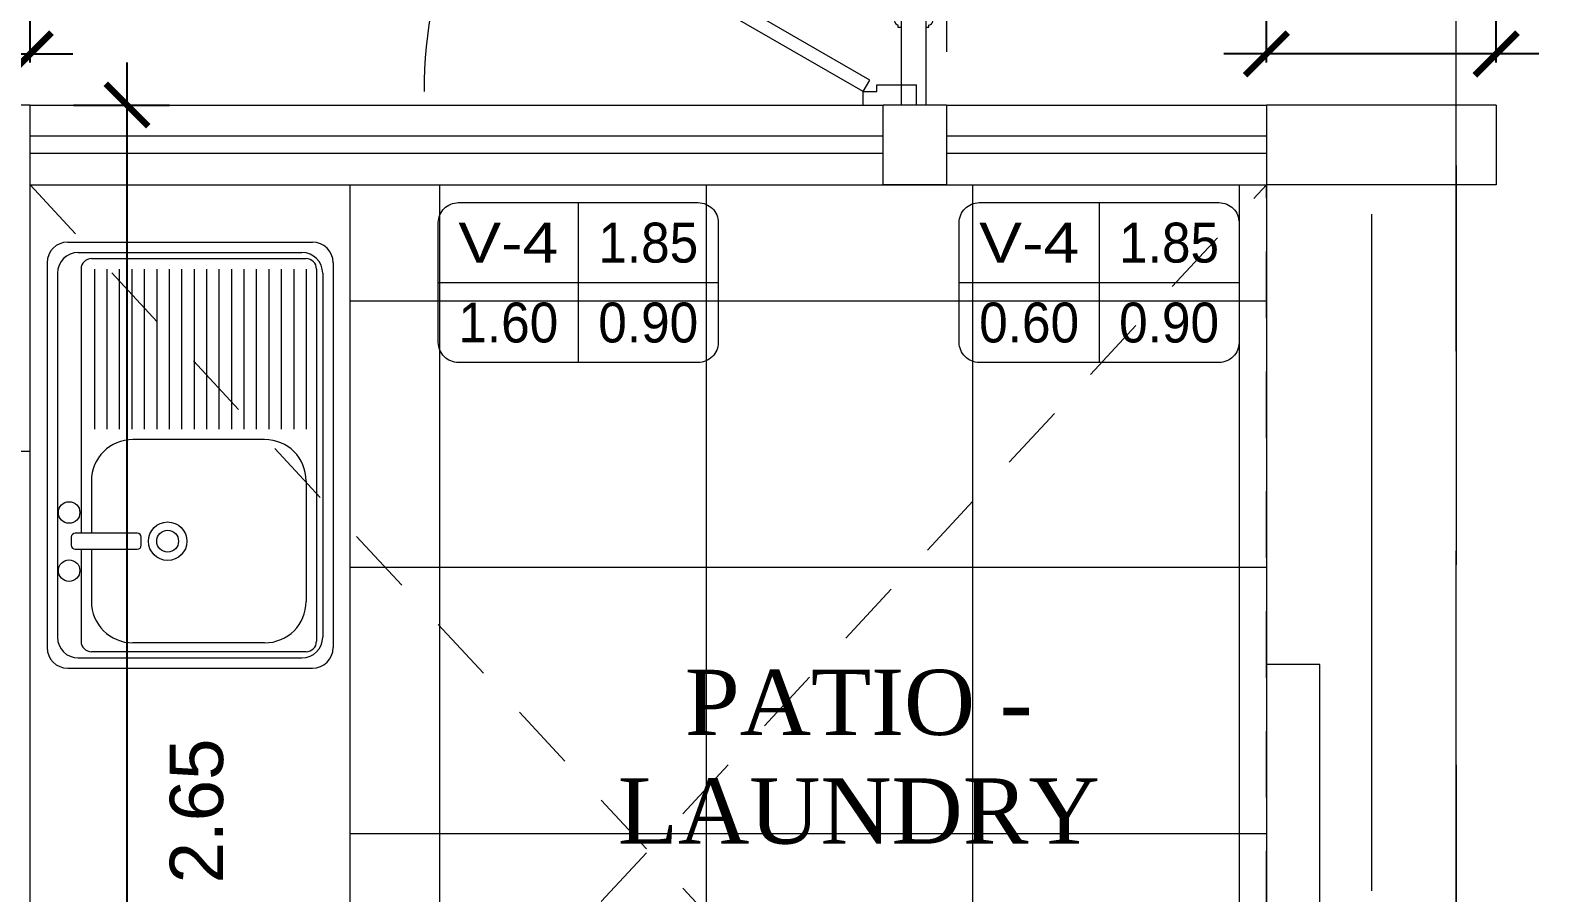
# Model space of a CAD drawing. Header units: millimetres. Extents: x -59 to 123, y 54 to 155.
# Drawn here: x -39.408 to -36.578, y 139.279 to 140.898 of the extents above; entities that cross this region are included whole.
import ezdxf
from ezdxf.enums import TextEntityAlignment as Align

# ---------------------------------------------------------------- set-up
doc = ezdxf.new("R2010")
doc.units = ezdxf.units.MM
for name, pattern in [('ACAD_ISO02W100', [15, 12, -3]), ('CONTINUA', [0]), ('DASHDOT', [25.4, 12.7, -6.35, 0, -6.35]), ('DASHED', [0.75, 0.5, -0.25]), ('HIDDEN2', [0.1875, 0.125, -0.0625])]:
    doc.linetypes.add(name, pattern=pattern)
doc.layers.get('0').update_dxf_attribs({"lineweight": 9})
doc.layers.get('Defpoints').update_dxf_attribs({"lineweight": 0})
for name, color, linetype in [('A-COT', 8, 'Continuous'), ('A-PROY', 8, 'HIDDEN2'), ('A-TEX 010', 7, 'Continuous')]:
    doc.layers.add(name, color=color, linetype=linetype)
for name, color, linetype, lineweight in [('DET-CORTE', 86, 'Continuous', 50), ('EJES', 6, 'ACAD_ISO02W100', 5), ('HP-Mobiliario', 251, 'Continuous', 0), ('mobiliario', 7, 'Continuous', 0), ('murobajo', 7, 'Continuous', 30), ('MUROS', 7, 'Continuous', 80), ('pisos', 251, 'Continuous', 0), ('PUERTAS', 7, 'Continuous', 9), ('TEXTOS', 3, 'Continuous', 0), ('VENTANA BAJA', 150, 'Continuous', 20), ('VIDRIO', 7, 'Continuous', 5)]:
    doc.layers.add(name, color=color, linetype=linetype, lineweight=lineweight)
doc.styles.add('ARIAL', font='arial.ttf')
doc.styles.add('ROMANS', font='ROMANS.SHX', dxfattribs={"width": 1.35, "height": 0.29})
doc.styles.add('S', font='romand.shx')
doc.styles.add('style1', font='arial.ttf', dxfattribs={"height": 0.1})
doc.dimstyles.new('luis1', dxfattribs={"dimtxt": 0.1, "dimasz": 0.08, "dimexe": 0.08, "dimexo": 0.08, "dimgap": 0.08, "dimtad": 2, "dimzin": 4, "dimdsep": 46, "dimtxsty": 'style1', "dimblk": 'ARCHTICK', "dimcen": 2, "dimdle": 0.08, "dimclrd": 256, "dimclre": 256, "dimclrt": 256, "dimadec": 0, "dimazin": 1, "dimtfac": 1, "dimtix": 1, "dimtmove": 0, "dimatfit": 3, "dimfxl": 1, "dimtolj": 1, "dimarcsym": 0})

# ---------------------------------------------------------------- blocks, each defined once
blk = doc.blocks.new('CRFDSX')
at = {"layer": 'mobiliario'}
for points in [[(-77.9163, 3.0473), (-77.9163, 3.0951), (-77.9216, 3.0951), (-77.9216, 3.2558), (-77.8812, 3.2558), (-77.8812, 3.0951), (-77.8865, 3.0951), (-77.8865, 3.0473)], [(-77.9259, 3.0951), (-77.9216, 3.0951), (-77.9216, 3.126), (-77.9269, 3.126), (-77.9269, 3.1217)], [(-77.8748, 3.1217), (-77.8748, 3.126), (-77.8812, 3.126), (-77.8812, 3.0951), (-77.8769, 3.0951), (-77.8769, 3.0962), (-77.8769, 3.0973), (-77.8769, 3.0983), (-77.8759, 3.0994), (-77.8759, 3.1004), (-77.8748, 3.1004), (-77.8748, 3.1015), (-77.8738, 3.1015), (-77.8727, 3.1015)], [(-77.9333, 3.1143), (-77.9333, 2.8792), (-77.9333, 2.5951)], [(-77.9291, 3.1068), (-77.9291, 3.1015), (-77.928, 3.1015), (-77.9269, 3.1004), (-77.9259, 3.0994), (-77.9259, 3.0983), (-77.9259, 3.0973), (-77.9259, 3.0962), (-77.9259, 3.0951)], [(-77.9291, 3.1015), (-77.9291, 2.8792), (-77.9291, 2.6079)], [(-77.9259, 3.0951), (-77.9259, 2.8792), (-77.9259, 2.6143)], [(-77.8769, 3.0951), (-77.8769, 2.8792), (-77.8769, 2.6143)], [(-77.8727, 3.1015), (-77.8727, 3.1068)], [(-77.8727, 3.1015), (-77.8727, 2.8792), (-77.8727, 2.6079)], [(-77.8695, 3.1143), (-77.8695, 2.8792), (-77.8695, 2.5951)], [(-77.9184, 3.0366), (-77.9184, 3.0441)], [(-77.8833, 3.0441), (-77.8833, 3.0366)], [(-77.9216, 3.0345), (-77.9216, 2.8792), (-77.9216, 2.6749), (-77.9216, 2.8792), (-77.9216, 3.0345)], [(-77.8812, 3.0345), (-77.8812, 2.8792), (-77.8812, 2.6749)], [(-77.8812, 2.7036), (-77.8812, 3.0058)], [(-78.0009, 2.9547), (-78.0083, 2.9473), (-77.9264, 2.8792), (-78.0009, 2.9547), (-78.0009, 2.9547)], [(-78.0083, 2.9473), (-77.9264, 2.8792), (-77.9402, 2.8792), (-78.0083, 2.9473), (-78.0083, 2.9473)], [(-77.8658, 2.9547), (-77.9264, 2.8792), (-77.9402, 2.8792), (-77.8658, 2.9547), (-77.8658, 2.9547)], [(-77.8594, 2.9473), (-77.8658, 2.9547), (-77.9264, 2.8792), (-77.8594, 2.9473), (-77.8594, 2.9473)], [(-77.9402, 2.8792), (-78.0009, 2.8047), (-78.0083, 2.8122), (-77.9402, 2.8792), (-77.9402, 2.8792)], [(-77.9264, 2.8792), (-77.9402, 2.8792), (-78.0009, 2.8047), (-77.9264, 2.8792), (-77.9264, 2.8792)], [(-77.9264, 2.8792), (-77.9402, 2.8792), (-77.8594, 2.8122), (-77.9264, 2.8792), (-77.9264, 2.8792)], [(-77.9402, 2.8792), (-77.8594, 2.8122), (-77.8658, 2.8047), (-77.9402, 2.8792), (-77.9402, 2.8792)], [(-77.9839, 2.7792), (-77.9839, 2.7792)], [(-77.9184, 2.6643), (-77.9184, 2.6717)], [(-77.8833, 2.6717), (-77.8833, 2.6643)], [(-77.8865, 2.6622), (-77.8865, 2.6143), (-77.8812, 2.6143), (-77.8812, 2.4558), (-77.9057, 2.4558), (-77.9099, 2.4558), (-77.9216, 2.4558), (-77.9216, 2.6143), (-77.9163, 2.6143), (-77.9163, 2.6622)], [(-77.9291, 2.6026), (-77.9291, 2.6079), (-77.928, 2.6079), (-77.9269, 2.6079), (-77.9269, 2.609), (-77.9259, 2.61), (-77.9259, 2.6111), (-77.9259, 2.6122), (-77.9259, 2.6132), (-77.9259, 2.6143)], [(-77.9259, 2.6143), (-77.9216, 2.6143), (-77.9216, 2.5834), (-77.9269, 2.5834), (-77.9269, 2.5877)], [(-77.8769, 2.6143), (-77.8812, 2.6143), (-77.8812, 2.5834), (-77.8748, 2.5834), (-77.8748, 2.5881)], [(-77.8727, 2.6026), (-77.8727, 2.6079), (-77.8738, 2.6079), (-77.8748, 2.6079), (-77.8759, 2.609), (-77.8759, 2.61), (-77.8769, 2.6111), (-77.8769, 2.6122), (-77.8769, 2.6132), (-77.8769, 2.6143)], [(-77.9716, 2.5781), (-77.9716, 2.5781)]]:
    blk.add_lwpolyline(points, dxfattribs=at)
for points in [[(-77.9269, 3.1226), (-77.9306, 3.1216), (-77.9328, 3.119), (-77.9333, 3.1159)], [(-77.8696, 3.1159), (-77.87, 3.119), (-77.8723, 3.1216), (-77.8753, 3.1225)], [(-77.9333, 3.1159), (-77.9337, 3.1127), (-77.9322, 3.1096), (-77.9294, 3.108)], [(-77.8734, 3.108), (-77.8707, 3.1096), (-77.8692, 3.1127), (-77.8696, 3.1159)], [(-77.919, 3.0451), (-77.9175, 3.0451), (-77.9163, 3.0463), (-77.9163, 3.0478)], [(-77.8865, 3.0478), (-77.8865, 3.0463), (-77.8853, 3.0451), (-77.8839, 3.0451)], [(-77.9222, 3.0345), (-77.9207, 3.0345), (-77.9195, 3.0357), (-77.9195, 3.0372)], [(-77.8844, 3.0372), (-77.8844, 3.0357), (-77.8832, 3.0345), (-77.8817, 3.0345)], [(-77.9195, 2.6723), (-77.9195, 2.6737), (-77.9207, 2.6749), (-77.9222, 2.6749)], [(-77.8817, 2.6749), (-77.8832, 2.6749), (-77.8844, 2.6737), (-77.8844, 2.6723)], [(-77.9163, 2.6627), (-77.9163, 2.6642), (-77.9175, 2.6653), (-77.919, 2.6653)], [(-77.8839, 2.6653), (-77.8853, 2.6653), (-77.8865, 2.6642), (-77.8865, 2.6627)], [(-77.9294, 2.6025), (-77.9322, 2.6009), (-77.9337, 2.5978), (-77.9333, 2.5946)], [(-77.9333, 2.5946), (-77.9328, 2.5914), (-77.9306, 2.5888), (-77.9269, 2.5877)], [(-77.8753, 2.588), (-77.8723, 2.5888), (-77.87, 2.5914), (-77.8696, 2.5946)], [(-77.8696, 2.5946), (-77.8692, 2.5978), (-77.8707, 2.6009), (-77.8734, 2.6025)]]:
    blk.add_open_spline(points, degree=3, dxfattribs=at)
blk = doc.blocks.new('rf67')
at = {"layer": 'PUERTAS', "ltscale": 0.075}
for p, q in [((2984.4541, 394.8959), (2984.4292, 394.895)), ((2984.4585, 394.0686), (2984.4292, 394.895)), ((2984.4834, 394.0695), (2984.4541, 394.8959)), ((2983.711, 394.4797), (2983.7334, 394.4678)), ((2983.7334, 394.4678), (2983.7215, 394.4454)), ((2983.7327, 394.4394), (2983.6977, 394.3735)), ((2983.7215, 394.4454), (2983.7327, 394.4394)), ((2983.6641, 394.3914), (2983.6977, 394.3735)), ((2984.4603, 394.0531), (2984.4253, 393.9872)), ((2984.4834, 394.0695), (2984.4585, 394.0686)), ((2984.4715, 394.0471), (2984.4603, 394.0531)), ((2984.4834, 394.0695), (2984.4715, 394.0471)), ((2984.5059, 394.0576), (2984.4834, 394.0695)), ((2984.459, 393.9693), (2984.4253, 393.9872))]:
    blk.add_line(p, q, dxfattribs=at)
at = {"layer": 'PUERTAS', "ltscale": 0.01}
for p, q in [((2984.4089, 394.8242), (2984.4257, 394.8248)), ((2984.4255, 394.8297), (2984.4315, 394.8299)), ((2984.4267, 394.796), (2984.4255, 394.8297)), ((2984.4625, 394.831), (2984.4565, 394.8308)), ((2984.4637, 394.7974), (2984.4625, 394.831)), ((2984.4794, 394.8268), (2984.4627, 394.8262)), ((2984.4098, 394.8001), (2984.4265, 394.8006)), ((2984.4267, 394.796), (2984.4327, 394.7962)), ((2984.4637, 394.7974), (2984.4577, 394.7971)), ((2984.4803, 394.8026), (2984.4636, 394.802))]:
    blk.add_line(p, q, dxfattribs=at)
for centre in [(2984.3818, 394.8116), (2984.5074, 394.8161)]:
    blk.add_circle(centre, 0.0302, dxfattribs=at)
blk.add_arc((2984.4709, 394.0476), 0.8484, 61.9779, 152.0448, dxfattribs=at)
blk = doc.blocks.new('lavo')
for p, q in [((734.6911, 78.2564), (735.1498, 78.2564)), ((734.6911, 78.2564), (735.1498, 78.2564)), ((734.7106, 78.2369), (735.1303, 78.2369)), ((734.7106, 78.2369), (735.1303, 78.2369)), ((734.7354, 78.2253), (735.1381, 78.2253)), ((734.7354, 78.2253), (735.1381, 78.2253)), ((734.6522, 78.2175), (734.6522, 77.4953)), ((734.6522, 78.2175), (734.6522, 77.4953)), ((734.6717, 78.198), (734.6717, 77.5148)), ((734.6717, 78.198), (734.6717, 77.5148)), ((734.7159, 78.2058), (734.7159, 77.7101)), ((734.7159, 78.2058), (734.7159, 77.7101)), ((734.741, 78.2058), (734.741, 77.9052)), ((734.741, 78.2058), (734.741, 77.9052)), ((734.7643, 78.2058), (734.7643, 77.9052)), ((734.7643, 78.2058), (734.7643, 77.9052)), ((734.7877, 78.2058), (734.7877, 77.9052)), ((734.7877, 78.2058), (734.7877, 77.9052)), ((734.8111, 78.2058), (734.8111, 77.9052)), ((734.8111, 78.2058), (734.8111, 77.9052)), ((734.8344, 78.2058), (734.8344, 77.9052)), ((734.8344, 78.2058), (734.8344, 77.9052)), ((734.8578, 78.2058), (734.8578, 77.9052)), ((734.8578, 78.2058), (734.8578, 77.9052)), ((734.8811, 78.2058), (734.8811, 77.9052)), ((734.8811, 78.2058), (734.8811, 77.9052)), ((734.9045, 78.2058), (734.9045, 77.9052)), ((734.9045, 78.2058), (734.9045, 77.9052)), ((734.9279, 78.2058), (734.9279, 77.9052)), ((734.9279, 78.2058), (734.9279, 77.9052)), ((734.9512, 78.2058), (734.9512, 77.9052)), ((734.9512, 78.2058), (734.9512, 77.9052)), ((734.9746, 78.2058), (734.9746, 77.9052)), ((734.9746, 78.2058), (734.9746, 77.9052)), ((734.998, 78.2058), (734.998, 77.9052)), ((734.998, 78.2058), (734.998, 77.9052)), ((735.0213, 78.2058), (735.0213, 77.9052)), ((735.0213, 78.2058), (735.0213, 77.9052)), ((735.0447, 78.2058), (735.0447, 77.9052)), ((735.0447, 78.2058), (735.0447, 77.9052)), ((735.068, 78.2058), (735.068, 77.9052)), ((735.068, 78.2058), (735.068, 77.9052)), ((735.0914, 78.2058), (735.0914, 77.9052)), ((735.0914, 78.2058), (735.0914, 77.9052)), ((735.1148, 78.2058), (735.1148, 77.9052)), ((735.1148, 78.2058), (735.1148, 77.9052)), ((735.1381, 78.2058), (735.1381, 77.9052)), ((735.1381, 78.2058), (735.1381, 77.9052)), ((735.1576, 78.2058), (735.1576, 77.507)), ((735.1576, 78.2058), (735.1576, 77.507)), ((735.1693, 78.198), (735.1693, 77.5148)), ((735.1693, 78.198), (735.1693, 77.5148)), ((735.1887, 78.2175), (735.1887, 77.4953)), ((735.1887, 78.2175), (735.1887, 77.4953)), ((735.0603, 77.8857), (734.8132, 77.8857)), ((735.0603, 77.8857), (734.8132, 77.8857)), ((734.7354, 77.8079), (734.7354, 77.7101)), ((734.7354, 77.8079), (734.7354, 77.7101)), ((735.1381, 77.8079), (735.1381, 77.582)), ((735.1381, 77.8079), (735.1381, 77.582)), ((734.6973, 77.7023), (734.6973, 77.6875)), ((734.6973, 77.7023), (734.6973, 77.6875)), ((734.821, 77.7101), (734.7051, 77.7101)), ((734.821, 77.7101), (734.7051, 77.7101)), ((734.8288, 77.6875), (734.8288, 77.7023)), ((734.8288, 77.6875), (734.8288, 77.7023)), ((734.7051, 77.6797), (734.821, 77.6797)), ((734.7051, 77.6797), (734.821, 77.6797)), ((734.7159, 77.6797), (734.7159, 77.507)), ((734.7159, 77.6797), (734.7159, 77.507)), ((734.7354, 77.6797), (734.7354, 77.582)), ((734.7354, 77.6797), (734.7354, 77.582)), ((734.7354, 77.4876), (735.1381, 77.4876)), ((734.7354, 77.4876), (735.1381, 77.4876)), ((735.0603, 77.5041), (734.8132, 77.5041)), ((735.0603, 77.5041), (734.8132, 77.5041)), ((734.7106, 77.4759), (735.1303, 77.4759)), ((734.7106, 77.4759), (735.1303, 77.4759)), ((734.6911, 77.4564), (735.1498, 77.4564)), ((734.6911, 77.4564), (735.1498, 77.4564))]:
    blk.add_line(p, q)
for centre, radius in [((734.6935, 77.7488), 0.0202), ((734.6935, 77.7488), 0.0202), ((734.8783, 77.6949), 0.0361), ((734.8783, 77.6949), 0.0361), ((734.8783, 77.6949), 0.0205), ((734.8783, 77.6949), 0.0205), ((734.6935, 77.6397), 0.0202), ((734.6935, 77.6397), 0.0202)]:
    blk.add_circle(centre, radius)
for centre, radius, start, end in [((734.6911, 78.2175), 0.0389, 90, 180), ((734.6911, 78.2175), 0.0389, 90, 180), ((735.1498, 78.2175), 0.0389, 0, 90), ((735.1498, 78.2175), 0.0389, 0, 90), ((734.7106, 78.198), 0.0389, 90, 180), ((734.7106, 78.198), 0.0389, 90, 180), ((734.7354, 78.2058), 0.0195, 90, 180), ((734.7354, 78.2058), 0.0195, 90, 180), ((735.1303, 78.198), 0.0389, 0, 90), ((735.1303, 78.198), 0.0389, 0, 90), ((735.1381, 78.2058), 0.0195, 0, 90), ((735.1381, 78.2058), 0.0195, 0, 90), ((734.8132, 77.8079), 0.0779, 90, 180), ((734.8132, 77.8079), 0.0779, 90, 180), ((735.0603, 77.8079), 0.0779, 0, 90), ((735.0603, 77.8079), 0.0779, 0, 90), ((734.7051, 77.7023), 0.00779, 90, 180), ((734.7051, 77.7023), 0.00779, 90, 180), ((734.7051, 77.6875), 0.00779, 180, 270), ((734.7051, 77.6875), 0.00779, 180, 270), ((734.821, 77.7023), 0.00779, 0, 90), ((734.821, 77.7023), 0.00779, 0, 90), ((734.821, 77.6875), 0.00779, 270, 360), ((734.821, 77.6875), 0.00779, 270, 360), ((734.8132, 77.582), 0.0779, 180, 270), ((734.8132, 77.582), 0.0779, 180, 270), ((735.0603, 77.582), 0.0779, 270, 0), ((735.0603, 77.582), 0.0779, 270, 0), ((734.7106, 77.5148), 0.0389, 180, 270), ((734.7106, 77.5148), 0.0389, 180, 270), ((735.1303, 77.5148), 0.0389, 270, 0), ((735.1303, 77.5148), 0.0389, 270, 0), ((734.6911, 77.4953), 0.0389, 180, 270), ((734.6911, 77.4953), 0.0389, 180, 270), ((734.7354, 77.507), 0.0195, 180, 270), ((734.7354, 77.507), 0.0195, 180, 270), ((735.1381, 77.507), 0.0195, 270, 0), ((735.1381, 77.507), 0.0195, 270, 0), ((735.1498, 77.4953), 0.0389, 270, 0), ((735.1498, 77.4953), 0.0389, 270, 0)]:
    blk.add_arc(centre, radius, start, end)
blk = doc.blocks.new('CUADROVANOS3')
blk.add_lwpolyline([(-0.2625, -0.1125), (-0.2625, 0.1125, -0.414214), (-0.225, 0.15), (0.225, 0.15, -0.414214), (0.2625, 0.1125), (0.2625, -0.1125, -0.414214), (0.225, -0.15), (-0.225, -0.15, -0.414214)], format="xyb", close=True)
for points in [[(0, 0.15), (0, -0.15)], [(-0.2625, 0), (0.2625, 0)]]:
    blk.add_lwpolyline(points)
at = {"layer": 'TEXTOS', "style": 'S', "flags": 8}
for tag, width, p, p2 in [('CODIGO', 1.029412, (-0.225, 0.0375), (-0.0375, 0.0375)), ('ALFEIZAR', 0.739437, (0.0375, 0.0375), (0.225, 0.0375)), ('ANCHO', 0.772059, (-0.225, -0.1125), (-0.0375, -0.1125)), ('ALTO', 0.772059, (0.0375, -0.1125), (0.225, -0.1125))]:
    blk.add_attdef(tag, text='', height=0.075, dxfattribs=dict(at, width=width)).set_placement(p, p2, align=Align.FIT)
blk = doc.blocks.new('_ArchTick')
at = {"color": 0, "linetype": 'ByBlock', "const_width": 0.15}
blk.add_lwpolyline([(-0.5, -0.5), (0.5, 0.5)], dxfattribs=at)
blk = doc.blocks.new('*D341')
at = {"layer": 'A-COT', "linetype": 'Continuous', "lineweight": -2, "transparency": 16777216}
for p, q in [((-39.2266, 140.8373), (-39.2266, 138.0273)), ((-39.3266, 140.7573), (-39.1466, 140.7573)), ((-39.3266, 138.1073), (-39.1466, 138.1073))]:
    blk.add_line(p, q, dxfattribs=at)
at = {"layer": 'Defpoints', "color": 0, "linetype": 'CONTINUA', "transparency": 16777216}
for p in [(-39.4081, 140.7573), (-39.4081, 138.1073), (-39.2266, 138.1073)]:
    blk.add_point(p, dxfattribs=at)
at = {"layer": 'A-COT', "linetype": 'CONTINUA', "lineweight": -2, "transparency": 16777216, "xscale": 0.08, "yscale": 0.08, "zscale": 0.08}
for p, rotation in [((-39.2266, 140.7573), 90), ((-39.2266, 138.1073), 270)]:
    blk.add_blockref('_ArchTick', p, dxfattribs=dict(at, rotation=rotation))
at = {"layer": 'A-COT', "linetype": 'CONTINUA', "lineweight": 5, "transparency": 16777216, "insert": (-39.0955, 139.4323), "char_height": 0.1, "attachment_point": 5, "rotation": 90, "style": 'style1'}
blk.add_mtext('\\A1;2.65', dxfattribs=at)
blk = doc.blocks.new('*D344')
at = {"layer": 'A-COT', "linetype": 'Continuous', "lineweight": -2, "transparency": 16777216}
for p, q in [((-40.6581, 140.8373), (-40.6581, 140.9332)), ((-39.4081, 140.8373), (-39.4081, 140.9332)), ((-40.7381, 140.8532), (-39.3281, 140.8532))]:
    blk.add_line(p, q, dxfattribs=at)
at = {"layer": 'Defpoints', "color": 0, "linetype": 'CONTINUA', "transparency": 16777216}
for p in [(-39.4081, 140.8532), (-40.6581, 140.7573), (-39.4081, 140.7573)]:
    blk.add_point(p, dxfattribs=at)
at = {"layer": 'A-COT', "linetype": 'CONTINUA', "lineweight": -2, "transparency": 16777216, "xscale": 0.08, "yscale": 0.08, "zscale": 0.08, "rotation": 180}
blk.add_blockref('_ArchTick', (-40.6581, 140.8532), dxfattribs=at)
at = {"layer": 'A-COT', "linetype": 'CONTINUA', "lineweight": -2, "transparency": 16777216, "xscale": 0.08, "yscale": 0.08, "zscale": 0.08}
blk.add_blockref('_ArchTick', (-39.4081, 140.8532), dxfattribs=at)
at = {"layer": 'A-COT', "linetype": 'CONTINUA', "lineweight": 5, "transparency": 16777216, "insert": (-40.0331, 140.9843), "char_height": 0.1, "attachment_point": 5, "style": 'style1'}
blk.add_mtext('\\A1;1.25', dxfattribs=at)
blk = doc.blocks.new('*D345')
at = {"layer": 'A-COT', "linetype": 'Continuous', "lineweight": -2, "transparency": 16777216}
for p, q in [((-37.0891, 140.8373), (-37.0891, 140.9332)), ((-36.6581, 140.8373), (-36.6581, 140.9332)), ((-36.5781, 140.8532), (-37.1691, 140.8532))]:
    blk.add_line(p, q, dxfattribs=at)
at = {"layer": 'Defpoints', "color": 0, "linetype": 'CONTINUA', "transparency": 16777216}
for p in [(-37.0891, 140.8532), (-37.0891, 140.7573), (-36.6581, 140.7573)]:
    blk.add_point(p, dxfattribs=at)
at = {"layer": 'A-COT', "linetype": 'CONTINUA', "lineweight": -2, "transparency": 16777216, "xscale": 0.08, "yscale": 0.08, "zscale": 0.08, "rotation": 180}
blk.add_blockref('_ArchTick', (-37.0891, 140.8532), dxfattribs=at)
at = {"layer": 'A-COT', "linetype": 'CONTINUA', "lineweight": -2, "transparency": 16777216, "xscale": 0.08, "yscale": 0.08, "zscale": 0.08}
blk.add_blockref('_ArchTick', (-36.6581, 140.8532), dxfattribs=at)
at = {"layer": 'A-COT', "linetype": 'CONTINUA', "lineweight": 5, "transparency": 16777216, "insert": (-36.8736, 140.9843), "char_height": 0.1, "attachment_point": 5, "style": 'style1'}
blk.add_mtext('\\A1;.43', dxfattribs=at)

msp = doc.modelspace()

# ---------------------------------------------------------------- hatches: boundary and pattern name
at = {"layer": 'pisos', "lineweight": 5}
h = msp.add_hatch(dxfattribs=at)
h.set_pattern_fill('_USER', color=256, scale=0.5, angle=90, double=1, pattern_type=0)
h.set_pattern_definition([(90, (-122.13995, 144.88946), (-0.5, 3e-17), []), (180, (-122.13995, 144.88946), (-6e-17, -0.5), [])])
h.paths.add_polyline_path([(-37.0891, 140.6073), (-37.6891, 140.6073), (-37.8081, 140.6073), (-38.8081, 140.6073), (-38.8081, 139.9604), (-38.2486, 139.3573)])
h.paths.add_polyline_path([(-38.2486, 139.3573), (-38.8081, 139.9604), (-38.8081, 138.7541)])
h.paths.add_polyline_path([(-38.2486, 139.3573), (-38.8081, 138.7541), (-38.8081, 138.1073), (-37.0891, 138.1073)])
h.paths.add_polyline_path([(-37.0891, 140.6073), (-38.2486, 139.3573), (-37.0891, 138.1073)])

# ---------------------------------------------------------------- linework, layer by layer
at = {"layer": 'A-COT', "linetype": 'CONTINUA', "lineweight": 5}
msp.add_lwpolyline([(-39.4081, 140.6073), (-37.0891, 140.6073), (-37.0891, 138.1073), (-39.4081, 138.1073)], close=True, dxfattribs=at)
at = {"layer": 'A-PROY', "lineweight": 5}
for p, q in [((-37.6891, 141.6573), (-37.6891, 140.7573)), ((-39.4081, 140.6073), (-37.0891, 138.1073)), ((-39.4081, 138.1073), (-37.0891, 140.6073)), ((-37.0891, 138.1073), (-37.0891, 140.6073)), ((-39.4081, 140.1073), (-39.5581, 140.1073))]:
    msp.add_line(p, q, dxfattribs=at)
at = {"layer": 'DET-CORTE', "linetype": 'DASHDOT', "lineweight": 5, "ltscale": 0.1}
msp.add_line((-36.892, 151.1124), (-36.892, 130.3989), dxfattribs=at)
at = {"layer": 'EJES', "linetype": 'DASHED', "lineweight": 5, "ltscale": 1.5}
for p, q in [((-36.7331, 151.8941), (-36.7331, 130.7352)), ((-36.7331, 151.8941), (-36.7331, 130.7352)), ((-36.7331, 130.1705), (-36.7331, 151.3293)), ((-36.7331, 130.1705), (-36.7331, 151.3293))]:
    msp.add_line(p, q, dxfattribs=at)
at = {"layer": 'mobiliario', "lineweight": 5, "ltscale": 0.3}
msp.add_line((-38.8081, 138.1073), (-38.8081, 140.6073), dxfattribs=at)
at = {"layer": 'murobajo', "lineweight": 5}
for p, q in [((-39.4081, 140.7573), (-37.8081, 140.7573)), ((-37.6891, 140.7573), (-37.0891, 140.7573)), ((-39.4081, 140.6073), (-37.8081, 140.6073)), ((-37.6891, 140.6073), (-37.0891, 140.6073)), ((-36.9891, 139.7073), (-37.0891, 139.7073)), ((-37.0891, 139.7073), (-37.0891, 138.1073)), ((-36.9891, 138.1073), (-36.9891, 139.7073))]:
    msp.add_line(p, q, dxfattribs=at)
at = {"layer": 'MUROS', "linetype": 'CONTINUA', "lineweight": 5}
for p, q in [((-39.4081, 140.7573), (-40.6581, 140.7573)), ((-37.8081, 140.6073), (-37.8081, 140.7573)), ((-37.6891, 140.7573), (-37.8081, 140.7573)), ((-37.6891, 140.7573), (-37.6891, 140.6073)), ((-36.6581, 140.7573), (-37.0891, 140.7573)), ((-37.0891, 140.7573), (-37.0891, 140.6073)), ((-37.6891, 140.6073), (-37.8081, 140.6073)), ((-36.6581, 140.6073), (-37.0891, 140.6073))]:
    msp.add_line(p, q, dxfattribs=at)
at = {"layer": 'MUROS', "lineweight": 5}
for p, q in [((-39.4081, 138.1073), (-39.4081, 140.7573)), ((-36.6581, 140.7573), (-36.6581, 140.6073))]:
    msp.add_line(p, q, dxfattribs=at)
at = {"layer": 'VENTANA BAJA', "lineweight": 5}
for p, q in [((-39.4081, 140.6998), (-37.8081, 140.6998)), ((-37.6891, 140.6998), (-37.0891, 140.6998)), ((-39.4081, 140.6673), (-37.8081, 140.6673)), ((-37.6891, 140.6673), (-37.0891, 140.6673))]:
    msp.add_line(p, q, dxfattribs=at)

# ---------------------------------------------------------------- block references
at = {"lineweight": 5, "xscale": 1.124999999999943, "yscale": 1.124999999999943, "zscale": 1.124999999999943, "rotation": 180}
msp.add_blockref('CRFDSX', (-125.3899, 144.42), dxfattribs=at)
at = {"layer": 'HP-Mobiliario', "lineweight": 5}
msp.add_blockref('lavo', (-774.0286, 62.2437), dxfattribs=at)
at = {"layer": 'PUERTAS', "lineweight": 5, "xscale": -1, "rotation": 62.03080168762018}
msp.add_blockref('rf67', (1709.91, 2591.8606), dxfattribs=at)
at = {"layer": 'VIDRIO', "lineweight": 5, "ltscale": 0.25}
ref = msp.add_blockref('CUADROVANOS3', (-38.38, 140.4241), dxfattribs=at)
ref.add_attrib('CODIGO', 'V-4', dxfattribs={"layer": 'TEXTOS', "color": 2, "height": 0.075, "style": 'ARIAL', "width": 1.149984, "flags": 8}).set_placement((-38.605, 140.4616), (-38.4175, 140.4616), align=Align.FIT)
ref.add_attrib('ALTO', '0.90', dxfattribs={"layer": 'TEXTOS', "color": 2, "height": 0.075, "style": 'ARIAL', "width": 0.919468, "flags": 8}).set_placement((-38.3425, 140.3116), (-38.155, 140.3116), align=Align.FIT)
ref.add_attrib('ANCHO', '1.60', dxfattribs={"layer": 'TEXTOS', "color": 2, "height": 0.075, "style": 'ARIAL', "width": 0.919468, "flags": 8}).set_placement((-38.605, 140.3116), (-38.4175, 140.3116), align=Align.FIT)
ref.add_attrib('ALFEIZAR', '1.85', dxfattribs={"layer": 'TEXTOS', "color": 2, "height": 0.075, "style": 'ARIAL', "width": 0.919468, "flags": 8}).set_placement((-38.3425, 140.4616), (-38.155, 140.4616), align=Align.FIT)
ref = msp.add_blockref('CUADROVANOS3', (-37.403, 140.4241), dxfattribs=at)
ref.add_attrib('CODIGO', 'V-4', dxfattribs={"layer": 'TEXTOS', "color": 2, "height": 0.075, "style": 'ARIAL', "width": 1.149984, "flags": 8}).set_placement((-37.628, 140.4616), (-37.4405, 140.4616), align=Align.FIT)
ref.add_attrib('ALTO', '0.90', dxfattribs={"layer": 'TEXTOS', "color": 2, "height": 0.075, "style": 'ARIAL', "width": 0.919468, "flags": 8}).set_placement((-37.3655, 140.3116), (-37.178, 140.3116), align=Align.FIT)
ref.add_attrib('ANCHO', '0.60', dxfattribs={"layer": 'TEXTOS', "color": 2, "height": 0.075, "style": 'ARIAL', "width": 0.919468, "flags": 8}).set_placement((-37.628, 140.3116), (-37.4405, 140.3116), align=Align.FIT)
ref.add_attrib('ALFEIZAR', '1.85', dxfattribs={"layer": 'TEXTOS', "color": 2, "height": 0.075, "style": 'ARIAL', "width": 0.919468, "flags": 8}).set_placement((-37.3655, 140.4616), (-37.178, 140.4616), align=Align.FIT)

# ---------------------------------------------------------------- texts
at = {"layer": 'A-TEX 010', "lineweight": 5, "insert": (-37.8538, 139.6974), "char_height": 0.1224, "attachment_point": 2, "style": 'ROMANS'}
msp.add_mtext('{\\fTimes New Roman|b0|i0|c0|p18;PATIO - \\PLAUNDRY}', dxfattribs=at)

# ---------------------------------------------------------------- dimensions: what is measured, and where the dimension line sits
at = {"layer": 'A-COT', "linetype": 'CONTINUA', "lineweight": 5}
for base, p1, p2, picture, middle in [((-39.4081, 140.8532), (-40.6581, 140.7573), (-39.4081, 140.7573), '*D344', (-40.0331, 140.9843)), ((-37.0891, 140.8532), (-36.6581, 140.7573), (-37.0891, 140.7573), '*D345', (-36.8736, 140.9843))]:
    dim = msp.add_linear_dim(base=base, p1=p1, p2=p2, dimstyle='luis1', override={"dimfxl": 0.1, "dimfxlon": 1, "dimarcsym": 2}, dxfattribs=at)
    dim.commit()
    dim.dimension.update_dxf_attribs({"geometry": picture, "text_midpoint": middle})
dim = msp.add_linear_dim(base=(-39.2266, 138.1073), p1=(-39.4081, 140.7573), p2=(-39.4081, 138.1073), angle=90, dimstyle='luis1', override={"dimfxl": 0.1, "dimfxlon": 1, "dimarcsym": 2}, dxfattribs=at)
dim.commit()
dim.dimension.update_dxf_attribs({"geometry": '*D341', "text_midpoint": (-39.0955, 139.4323)})

doc.saveas('drawing.dxf')
